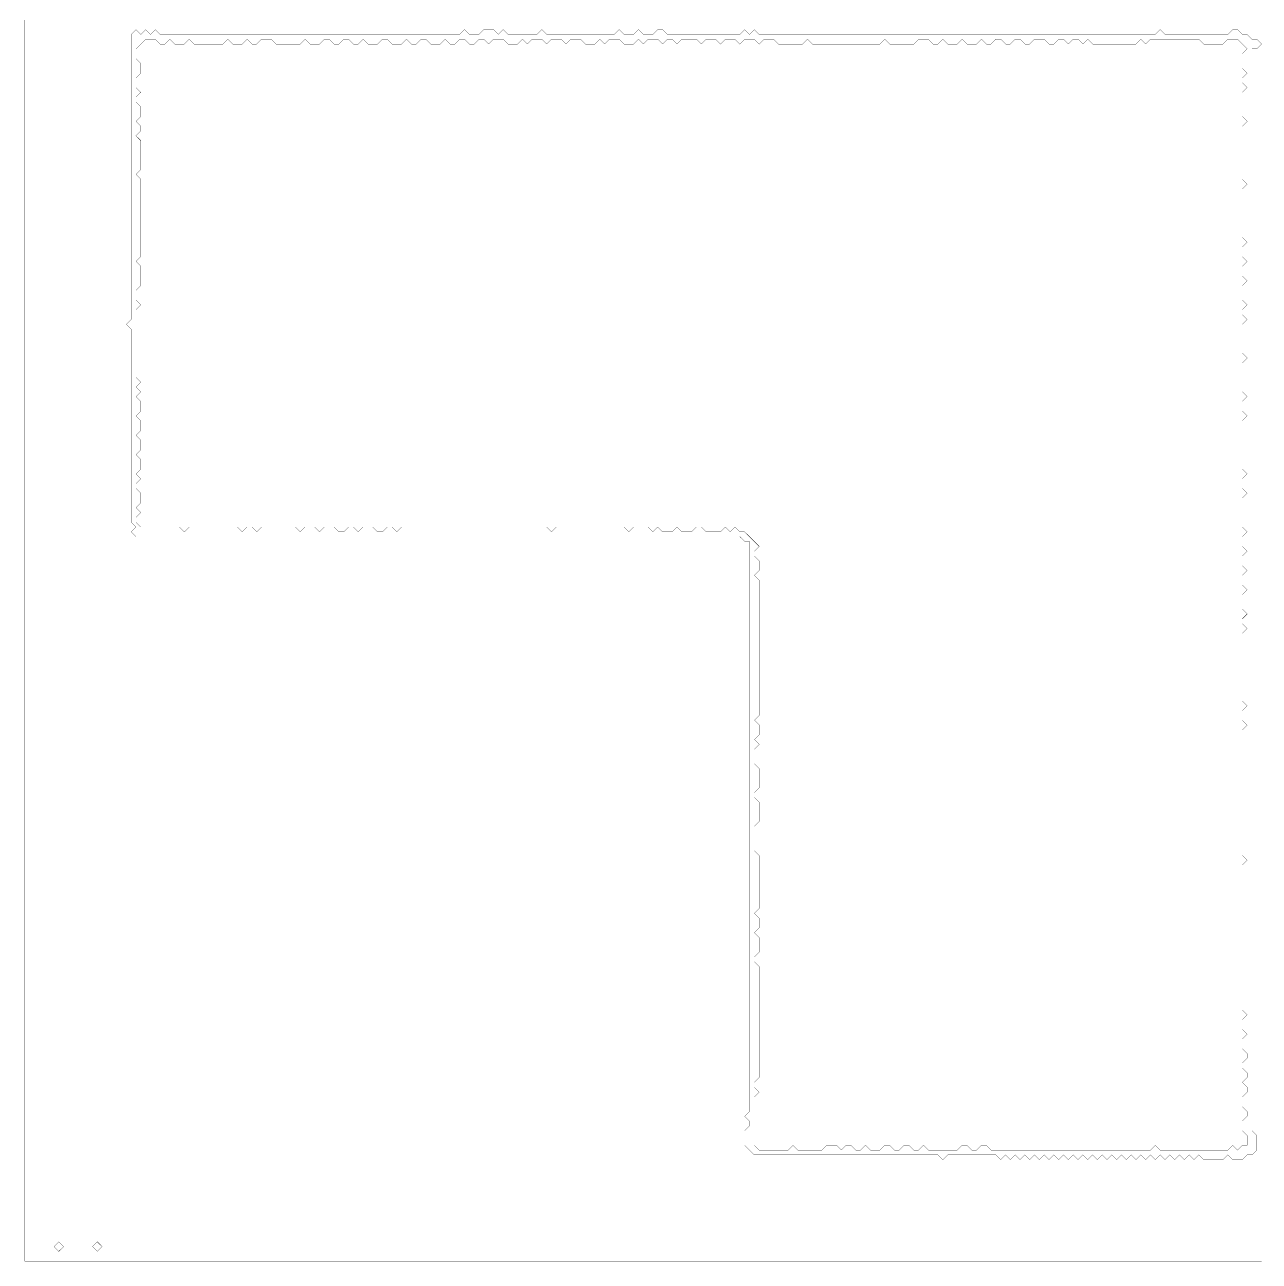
# Model space of a CAD drawing. Header units: metres. Extents: x 0 to 5161, y -5161 to 0.
# Drawn here: x 0 to 2580, y -5161 to -2575 of the extents above; entities that cross this region are included whole.
import ezdxf

# ---------------------------------------------------------------- set-up
doc = ezdxf.new("R2010")
doc.units = ezdxf.units.M
doc.layers.add('conductor', color=1, linetype='Continuous')
doc.layers.add('substrate', color=5, linetype='Continuous')

msp = doc.modelspace()

# ---------------------------------------------------------------- linework, layer by layer
at = {"layer": 'conductor', "const_width": 0.5}
msp.add_lwpolyline([(252.5, -2605.7), (242.4, -2615.8), (232.3, -2625.9), (232.3, -2636), (232.3, -2646.1), (242.4, -2656.2), (242.4, -2666.3), (242.4, -2676.4), (232.3, -2686.5), (232.3, -2696.6), (232.3, -2706.7), (242.4, -2716.8), (232.3, -2726.9), (232.3, -2737), (242.4, -2747.1), (242.4, -2757.2), (242.4, -2767.3), (232.3, -2777.4), (242.4, -2787.5), (242.4, -2797.6), (232.3, -2807.7), (242.4, -2817.8), (242.4, -2827.9), (242.4, -2838), (242.4, -2848.1), (242.4, -2858.2), (242.4, -2868.3), (242.4, -2878.4), (232.3, -2888.5), (242.4, -2898.6), (242.4, -2908.7), (242.4, -2918.8), (242.4, -2928.9), (242.4, -2939), (242.4, -2949.1), (242.4, -2959.2), (242.4, -2969.3), (242.4, -2979.4), (242.4, -2989.5), (242.4, -2999.6), (242.4, -3009.7), (242.4, -3019.8), (242.4, -3029.9), (242.4, -3040), (242.4, -3050.1), (242.4, -3060.2), (232.3, -3070.3), (242.4, -3080.4), (242.4, -3090.5), (242.4, -3100.6), (242.4, -3110.7), (242.4, -3120.8), (232.3, -3130.9), (232.3, -3141), (232.3, -3151.1), (242.4, -3161.2), (232.3, -3171.3), (232.3, -3181.4), (232.3, -3191.5), (232.3, -3201.6), (232.3, -3211.7), (232.3, -3221.8), (232.3, -3231.9), (232.3, -3242), (232.3, -3252.1), (232.3, -3262.2), (232.3, -3272.3), (232.3, -3282.4), (232.3, -3292.5), (232.3, -3302.6), (232.3, -3312.7), (242.4, -3322.8), (232.3, -3332.9), (242.4, -3343), (232.3, -3353.1), (242.4, -3363.2), (242.4, -3373.3), (242.4, -3383.4), (232.3, -3393.5), (242.4, -3403.6), (242.4, -3413.7), (242.4, -3423.8), (232.3, -3433.9), (242.4, -3444), (242.4, -3454.1), (242.4, -3464.2), (232.3, -3474.3), (242.4, -3484.4), (242.4, -3494.5), (242.4, -3504.6), (232.3, -3514.7), (242.4, -3524.8), (232.3, -3534.9), (232.3, -3545), (242.4, -3555.1), (242.4, -3565.2), (242.4, -3575.3), (232.3, -3585.4), (242.4, -3595.5), (232.3, -3605.6), (232.3, -3615.7), (242.4, -3625.8), (252.5, -3625.8), (262.6, -3625.8), (272.7, -3625.8), (282.8, -3625.8), (292.9, -3625.8), (303, -3625.8), (313.1, -3625.8), (323.2, -3625.8), (333.3, -3635.9), (343.4, -3625.8), (353.5, -3625.8), (363.6, -3625.8), (373.7, -3625.8), (383.8, -3625.8), (393.9, -3625.8), (404, -3625.8), (414.1, -3625.8), (424.2, -3625.8), (434.3, -3625.8), (444.4, -3625.8), (454.5, -3635.9), (464.6, -3625.8), (474.7, -3625.8), (484.8, -3635.9), (494.9, -3625.8), (505, -3625.8), (515.1, -3625.8), (525.2, -3625.8), (535.3, -3625.8), (545.4, -3625.8), (555.5, -3625.8), (565.6, -3625.8), (575.7, -3635.9), (585.8, -3625.8), (595.9, -3625.8), (606, -3625.8), (616.1, -3635.9), (626.2, -3625.8), (636.3, -3625.8), (646.4, -3625.8), (656.5, -3635.9), (666.6, -3635.9), (676.7, -3625.8), (686.8, -3625.8), (696.9, -3635.9), (707, -3625.8), (717.1, -3625.8), (727.2, -3625.8), (737.3, -3635.9), (747.4, -3635.9), (757.5, -3625.8), (767.6, -3625.8), (777.7, -3635.9), (787.8, -3625.8), (797.9, -3625.8), (808, -3625.8), (818.1, -3625.8), (828.2, -3625.8), (838.3, -3625.8), (848.4, -3625.8), (858.5, -3625.8), (868.6, -3625.8), (878.7, -3625.8), (888.8, -3625.8), (898.9, -3625.8), (909, -3625.8), (919.1, -3625.8), (929.2, -3625.8), (939.3, -3625.8), (949.4, -3625.8), (959.5, -3625.8), (969.6, -3625.8), (979.7, -3625.8), (989.8, -3625.8), (999.9, -3625.8), (1010, -3625.8), (1020.1, -3625.8), (1030.2, -3625.8), (1040.3, -3625.8), (1050.4, -3625.8), (1060.5, -3625.8), (1070.6, -3625.8), (1080.7, -3625.8), (1090.8, -3625.8), (1100.9, -3635.9), (1111, -3625.8), (1121.1, -3625.8), (1131.2, -3625.8), (1141.3, -3625.8), (1151.4, -3625.8), (1161.5, -3625.8), (1171.6, -3625.8), (1181.7, -3625.8), (1191.8, -3625.8), (1201.9, -3625.8), (1212, -3625.8), (1222.1, -3625.8), (1232.2, -3625.8), (1242.3, -3625.8), (1252.4, -3625.8), (1262.5, -3635.9), (1272.6, -3625.8), (1282.7, -3625.8), (1292.8, -3625.8), (1302.8, -3625.8), (1312.9, -3635.9), (1323, -3625.8), (1333.1, -3635.9), (1343.2, -3635.9), (1353.3, -3635.9), (1363.4, -3625.8), (1373.5, -3635.9), (1383.6, -3635.9), (1393.7, -3635.9), (1403.8, -3625.8), (1413.9, -3625.8), (1424, -3635.9), (1434.1, -3635.9), (1444.2, -3635.9), (1454.3, -3635.9), (1464.4, -3625.8), (1474.5, -3635.9), (1484.6, -3625.8), (1494.7, -3635.9), (1504.8, -3635.9), (1514.9, -3646), (1525, -3656.1), (1535.1, -3666.2), (1525, -3676.3), (1525, -3686.4), (1535.1, -3696.5), (1535.1, -3706.6), (1535.1, -3716.7), (1525, -3726.8), (1535.1, -3736.9), (1535.1, -3747), (1535.1, -3757.1), (1535.1, -3767.2), (1535.1, -3777.3), (1535.1, -3787.4), (1535.1, -3797.5), (1535.1, -3807.6), (1535.1, -3817.7), (1535.1, -3827.8), (1535.1, -3837.9), (1535.1, -3848), (1535.1, -3858.1), (1535.1, -3868.2), (1535.1, -3878.2), (1535.1, -3888.3), (1535.1, -3898.4), (1535.1, -3908.5), (1535.1, -3918.6), (1535.1, -3928.7), (1535.1, -3938.8), (1535.1, -3948.9), (1535.1, -3959), (1535.1, -3969.1), (1535.1, -3979.2), (1535.1, -3989.3), (1535.1, -3999.4), (1535.1, -4009.5), (1535.1, -4019.6), (1525, -4029.7), (1535.1, -4039.8), (1535.1, -4049.9), (1535.1, -4060), (1525, -4070.1), (1535.1, -4080.2), (1525, -4090.3), (1525, -4100.4), (1525, -4110.5), (1525, -4120.6), (1535.1, -4130.7), (1535.1, -4140.8), (1535.1, -4150.9), (1535.1, -4161), (1535.1, -4171.1), (1525, -4181.2), (1525, -4191.3), (1535.1, -4201.4), (1535.1, -4211.5), (1535.1, -4221.6), (1535.1, -4231.7), (1535.1, -4241.8), (1525, -4251.9), (1525, -4262), (1525, -4272.1), (1525, -4282.2), (1525, -4292.3), (1525, -4302.4), (1535.1, -4312.5), (1535.1, -4322.6), (1535.1, -4332.7), (1535.1, -4342.8), (1535.1, -4352.9), (1535.1, -4363), (1535.1, -4373.1), (1535.1, -4383.2), (1535.1, -4393.3), (1535.1, -4403.4), (1535.1, -4413.5), (1535.1, -4423.6), (1525, -4433.7), (1535.1, -4443.8), (1535.1, -4453.9), (1535.1, -4464), (1525, -4474.1), (1535.1, -4484.2), (1535.1, -4494.3), (1535.1, -4504.4), (1535.1, -4514.5), (1525, -4524.6), (1525, -4534.7), (1535.1, -4544.8), (1535.1, -4554.9), (1535.1, -4565), (1535.1, -4575.1), (1535.1, -4585.2), (1535.1, -4595.3), (1535.1, -4605.4), (1535.1, -4615.5), (1535.1, -4625.6), (1535.1, -4635.7), (1535.1, -4645.8), (1535.1, -4655.9), (1535.1, -4666), (1535.1, -4676.1), (1535.1, -4686.2), (1535.1, -4696.3), (1535.1, -4706.4), (1535.1, -4716.5), (1535.1, -4726.6), (1535.1, -4736.7), (1535.1, -4746.8), (1535.1, -4756.9), (1535.1, -4767), (1535.1, -4777.1), (1525, -4787.2), (1525, -4797.3), (1535.1, -4807.4), (1525, -4817.5), (1525, -4827.6), (1525, -4837.7), (1525, -4847.8), (1525, -4857.9), (1525, -4868), (1525, -4878.1), (1525, -4888.2), (1525, -4898.3), (1525, -4908.4), (1525, -4918.5), (1535.1, -4928.6), (1545.2, -4928.6), (1555.3, -4928.6), (1565.4, -4928.6), (1575.5, -4928.6), (1585.6, -4928.6), (1595.7, -4928.6), (1605.8, -4918.5), (1615.9, -4928.6), (1626, -4928.6), (1636.1, -4928.6), (1646.2, -4928.6), (1656.3, -4928.6), (1666.4, -4928.6), (1676.5, -4918.5), (1686.6, -4918.5), (1696.7, -4918.5), (1706.8, -4928.6), (1716.9, -4918.5), (1727, -4918.5), (1737.1, -4928.6), (1747.2, -4928.6), (1757.3, -4918.5), (1767.4, -4928.6), (1777.5, -4928.6), (1787.6, -4928.6), (1797.7, -4918.5), (1807.8, -4918.5), (1817.9, -4928.6), (1828, -4928.6), (1838.1, -4918.5), (1848.2, -4918.5), (1858.3, -4928.6), (1868.4, -4928.6), (1878.5, -4918.5), (1888.6, -4928.6), (1898.7, -4928.6), (1908.8, -4928.6), (1918.9, -4928.6), (1929, -4928.6), (1939.1, -4928.6), (1949.2, -4928.6), (1959.3, -4918.5), (1969.4, -4918.5), (1979.5, -4928.6), (1989.6, -4928.6), (1999.7, -4918.5), (2009.8, -4918.5), (2019.9, -4928.6), (2030, -4928.6), (2040.1, -4928.6), (2050.2, -4928.6), (2060.3, -4928.6), (2070.4, -4928.6), (2080.5, -4928.6), (2090.6, -4928.6), (2100.7, -4928.6), (2110.8, -4928.6), (2120.9, -4928.6), (2131, -4928.6), (2141.1, -4928.6), (2151.2, -4928.6), (2161.3, -4928.6), (2171.4, -4928.6), (2181.5, -4928.6), (2191.6, -4928.6), (2201.7, -4928.6), (2211.8, -4928.6), (2221.9, -4928.6), (2232, -4928.6), (2242.1, -4928.6), (2252.2, -4928.6), (2262.3, -4928.6), (2272.4, -4928.6), (2282.5, -4928.6), (2292.6, -4928.6), (2302.7, -4928.6), (2312.8, -4928.6), (2322.9, -4928.6), (2333, -4928.6), (2343.1, -4928.6), (2353.2, -4928.6), (2363.3, -4918.5), (2373.4, -4928.6), (2383.5, -4928.6), (2393.6, -4928.6), (2403.7, -4928.6), (2413.8, -4928.6), (2423.9, -4928.6), (2434, -4928.6), (2444.1, -4928.6), (2454.2, -4928.6), (2464.3, -4928.6), (2474.4, -4928.6), (2484.5, -4928.6), (2494.6, -4928.6), (2504.7, -4928.6), (2514.8, -4928.6), (2524.9, -4918.5), (2535, -4928.6), (2545.1, -4918.5), (2555.2, -4918.5), (2555.2, -4908.4), (2555.2, -4898.3), (2545.1, -4888.2), (2545.1, -4878.1), (2545.1, -4868), (2555.2, -4857.9), (2555.2, -4847.8), (2545.1, -4837.7), (2545.1, -4827.6), (2545.1, -4817.5), (2555.2, -4807.4), (2555.2, -4797.3), (2545.1, -4787.2), (2555.2, -4777.1), (2555.2, -4767), (2545.1, -4756.9), (2545.1, -4746.8), (2555.2, -4736.7), (2555.2, -4726.6), (2545.1, -4716.5), (2545.1, -4706.4), (2545.1, -4696.3), (2555.2, -4686.2), (2545.1, -4676.1), (2545.1, -4666), (2545.1, -4655.9), (2555.2, -4645.8), (2545.1, -4635.7), (2545.1, -4625.6), (2545.1, -4615.5), (2545.1, -4605.4), (2545.1, -4595.3), (2545.1, -4585.2), (2545.1, -4575.1), (2545.1, -4565), (2545.1, -4554.9), (2545.1, -4544.8), (2545.1, -4534.7), (2545.1, -4524.6), (2545.1, -4514.5), (2545.1, -4504.4), (2545.1, -4494.3), (2545.1, -4484.2), (2545.1, -4474.1), (2545.1, -4464), (2545.1, -4453.9), (2545.1, -4443.8), (2545.1, -4433.7), (2545.1, -4423.6), (2545.1, -4413.5), (2545.1, -4403.4), (2545.1, -4393.3), (2545.1, -4383.2), (2545.1, -4373.1), (2545.1, -4363), (2545.1, -4352.9), (2545.1, -4342.8), (2545.1, -4332.7), (2555.2, -4322.6), (2545.1, -4312.5), (2545.1, -4302.4), (2545.1, -4292.3), (2545.1, -4282.2), (2545.1, -4272.1), (2545.1, -4262), (2545.1, -4251.9), (2545.1, -4241.8), (2545.1, -4231.7), (2545.1, -4221.6), (2545.1, -4211.5), (2545.1, -4201.4), (2545.1, -4191.3), (2545.1, -4181.2), (2545.1, -4171.1), (2545.1, -4161), (2545.1, -4150.9), (2545.1, -4140.8), (2545.1, -4130.7), (2545.1, -4120.6), (2545.1, -4110.5), (2545.1, -4100.4), (2545.1, -4090.3), (2545.1, -4080.2), (2545.1, -4070.1), (2545.1, -4060), (2545.1, -4049.9), (2555.2, -4039.8), (2545.1, -4029.7), (2545.1, -4019.6), (2545.1, -4009.5), (2555.2, -3999.4), (2545.1, -3989.3), (2545.1, -3979.2), (2545.1, -3969.1), (2545.1, -3959), (2545.1, -3948.9), (2545.1, -3938.8), (2545.1, -3928.7), (2545.1, -3918.6), (2545.1, -3908.5), (2545.1, -3898.4), (2545.1, -3888.3), (2545.1, -3878.2), (2545.1, -3868.2), (2545.1, -3858.1), (2545.1, -3848), (2555.2, -3837.9), (2545.1, -3827.8), (2545.1, -3817.7), (2555.2, -3807.6), (2545.1, -3797.5), (2545.1, -3787.4), (2545.1, -3777.3), (2545.1, -3767.2), (2555.2, -3757.1), (2545.1, -3747), (2545.1, -3736.9), (2545.1, -3726.8), (2555.2, -3716.7), (2545.1, -3706.6), (2545.1, -3696.5), (2545.1, -3686.4), (2555.2, -3676.3), (2545.1, -3666.2), (2545.1, -3656.1), (2545.1, -3646), (2555.2, -3635.9), (2545.1, -3625.8), (2545.1, -3615.7), (2545.1, -3605.6), (2545.1, -3595.5), (2545.1, -3585.4), (2545.1, -3575.3), (2545.1, -3565.2), (2555.2, -3555.1), (2545.1, -3545), (2545.1, -3534.9), (2545.1, -3524.8), (2555.2, -3514.7), (2545.1, -3504.6), (2545.1, -3494.5), (2545.1, -3484.4), (2545.1, -3474.3), (2545.1, -3464.2), (2545.1, -3454.1), (2545.1, -3444), (2545.1, -3433.9), (2545.1, -3423.8), (2545.1, -3413.7), (2545.1, -3403.6), (2555.2, -3393.5), (2545.1, -3383.4), (2545.1, -3373.3), (2545.1, -3363.2), (2555.2, -3353.1), (2545.1, -3343), (2545.1, -3332.9), (2545.1, -3322.8), (2545.1, -3312.7), (2545.1, -3302.6), (2545.1, -3292.5), (2545.1, -3282.4), (2555.2, -3272.3), (2545.1, -3262.2), (2545.1, -3252.1), (2545.1, -3242), (2545.1, -3231.9), (2545.1, -3221.8), (2545.1, -3211.7), (2545.1, -3201.6), (2555.2, -3191.5), (2545.1, -3181.4), (2545.1, -3171.3), (2555.2, -3161.2), (2545.1, -3151.1), (2545.1, -3141), (2545.1, -3130.9), (2545.1, -3120.8), (2555.2, -3110.7), (2545.1, -3100.6), (2545.1, -3090.5), (2545.1, -3080.4), (2555.2, -3070.3), (2545.1, -3060.2), (2545.1, -3050.1), (2545.1, -3040), (2555.2, -3029.9), (2545.1, -3019.8), (2545.1, -3009.7), (2545.1, -2999.6), (2545.1, -2989.5), (2545.1, -2979.4), (2545.1, -2969.3), (2545.1, -2959.2), (2545.1, -2949.1), (2545.1, -2939), (2545.1, -2928.9), (2545.1, -2918.8), (2555.2, -2908.7), (2545.1, -2898.6), (2545.1, -2888.5), (2545.1, -2878.4), (2545.1, -2868.3), (2545.1, -2858.2), (2545.1, -2848.1), (2545.1, -2838), (2545.1, -2827.9), (2545.1, -2817.8), (2545.1, -2807.7), (2545.1, -2797.6), (2545.1, -2787.5), (2555.2, -2777.4), (2545.1, -2767.3), (2545.1, -2757.2), (2545.1, -2747.1), (2545.1, -2737), (2545.1, -2726.9), (2545.1, -2716.8), (2555.2, -2706.7), (2545.1, -2696.6), (2545.1, -2686.5), (2555.2, -2676.4), (2545.1, -2666.3), (2545.1, -2656.2), (2545.1, -2646.1), (2545.1, -2636), (2555.2, -2625.9), (2545.1, -2615.8), (2535, -2605.7), (2524.9, -2605.7), (2514.8, -2605.7), (2504.7, -2615.8), (2494.6, -2615.8), (2484.5, -2615.8), (2474.4, -2615.8), (2464.3, -2615.8), (2454.2, -2605.7), (2444.1, -2605.7), (2434, -2605.7), (2423.9, -2605.7), (2413.8, -2605.7), (2403.7, -2605.7), (2393.6, -2605.7), (2383.5, -2605.7), (2373.4, -2605.7), (2363.3, -2605.7), (2353.2, -2605.7), (2343.1, -2615.8), (2333, -2605.7), (2322.9, -2615.8), (2312.8, -2615.8), (2302.7, -2615.8), (2292.6, -2615.8), (2282.5, -2615.8), (2272.4, -2615.8), (2262.3, -2615.8), (2252.2, -2615.8), (2242.1, -2615.8), (2232, -2615.8), (2221.9, -2605.7), (2211.8, -2615.8), (2201.7, -2605.7), (2191.6, -2605.7), (2181.5, -2615.8), (2171.4, -2605.7), (2161.3, -2605.7), (2151.2, -2615.8), (2141.1, -2615.8), (2131, -2605.7), (2120.9, -2605.7), (2110.8, -2605.7), (2100.7, -2615.8), (2090.6, -2615.8), (2080.5, -2605.7), (2070.4, -2605.7), (2060.3, -2615.8), (2050.2, -2615.8), (2040.1, -2605.7), (2030, -2605.7), (2019.9, -2615.8), (2009.8, -2615.8), (1999.7, -2605.7), (1989.6, -2615.8), (1979.5, -2615.8), (1969.4, -2615.8), (1959.3, -2605.7), (1949.2, -2615.8), (1939.1, -2615.8), (1929, -2615.8), (1918.9, -2605.7), (1908.8, -2615.8), (1898.7, -2615.8), (1888.6, -2605.7), (1878.5, -2605.7), (1868.4, -2605.7), (1858.3, -2615.8), (1848.2, -2615.8), (1838.1, -2615.8), (1828, -2615.8), (1817.9, -2615.8), (1807.8, -2615.8), (1797.7, -2605.7), (1787.6, -2615.8), (1777.5, -2615.8), (1767.4, -2615.8), (1757.3, -2615.8), (1747.2, -2615.8), (1737.1, -2615.8), (1727, -2615.8), (1716.9, -2615.8), (1706.8, -2615.8), (1696.7, -2615.8), (1686.6, -2615.8), (1676.5, -2615.8), (1666.4, -2615.8), (1656.3, -2615.8), (1646.2, -2615.8), (1636.1, -2605.7), (1626, -2615.8), (1615.9, -2615.8), (1605.8, -2615.8), (1595.7, -2615.8), (1585.6, -2615.8), (1575.5, -2615.8), (1565.4, -2605.7), (1555.3, -2605.7), (1545.2, -2605.7), (1535.1, -2615.8), (1525, -2605.7), (1514.9, -2605.7), (1504.8, -2605.7), (1494.7, -2615.8), (1484.6, -2605.7), (1474.5, -2605.7), (1464.4, -2605.7), (1454.3, -2615.8), (1444.2, -2605.7), (1434.1, -2605.7), (1424, -2605.7), (1413.9, -2615.8), (1403.8, -2605.7), (1393.7, -2605.7), (1383.6, -2605.7), (1373.5, -2605.7), (1363.4, -2615.8), (1353.3, -2605.7), (1343.2, -2605.7), (1333.1, -2615.8), (1323, -2605.7), (1312.9, -2605.7), (1302.8, -2605.7), (1292.8, -2615.8), (1282.7, -2605.7), (1272.6, -2615.8), (1262.5, -2615.8), (1252.4, -2615.8), (1242.3, -2605.7), (1232.2, -2605.7), (1222.1, -2605.7), (1212, -2615.8), (1201.9, -2605.7), (1191.8, -2615.8), (1181.7, -2615.8), (1171.6, -2615.8), (1161.5, -2605.7), (1151.4, -2605.7), (1141.3, -2605.7), (1131.2, -2615.8), (1121.1, -2605.7), (1111, -2605.7), (1100.9, -2605.7), (1090.8, -2615.8), (1080.7, -2605.7), (1070.6, -2605.7), (1060.5, -2605.7), (1050.4, -2615.8), (1040.3, -2605.7), (1030.2, -2615.8), (1020.1, -2615.8), (1010, -2615.8), (999.9, -2605.7), (989.8, -2605.7), (979.7, -2605.7), (969.6, -2615.8), (959.5, -2605.7), (949.4, -2605.7), (939.3, -2615.8), (929.2, -2615.8), (919.1, -2605.7), (909, -2605.7), (898.9, -2615.8), (888.8, -2615.8), (878.7, -2605.7), (868.6, -2615.8), (858.5, -2615.8), (848.4, -2615.8), (838.3, -2605.7), (828.2, -2605.7), (818.1, -2615.8), (808, -2615.8), (797.9, -2605.7), (787.8, -2615.8), (777.7, -2615.8), (767.6, -2615.8), (757.5, -2605.7), (747.4, -2605.7), (737.3, -2615.8), (727.2, -2615.8), (717.1, -2615.8), (707, -2605.7), (696.9, -2615.8), (686.8, -2615.8), (676.7, -2605.7), (666.6, -2605.7), (656.5, -2615.8), (646.4, -2615.8), (636.3, -2605.7), (626.2, -2605.7), (616.1, -2615.8), (606, -2615.8), (595.9, -2615.8), (585.8, -2605.7), (575.7, -2615.8), (565.6, -2615.8), (555.5, -2615.8), (545.4, -2615.8), (535.3, -2615.8), (525.2, -2615.8), (515.1, -2605.7), (505, -2605.7), (494.9, -2605.7), (484.8, -2615.8), (474.7, -2615.8), (464.6, -2605.7), (454.5, -2615.8), (444.4, -2615.8), (434.3, -2615.8), (424.2, -2605.7), (414.1, -2615.8), (404, -2615.8), (393.9, -2615.8), (383.8, -2615.8), (373.7, -2615.8), (363.6, -2615.8), (353.5, -2615.8), (343.4, -2605.7), (333.3, -2615.8), (323.2, -2615.8), (313.1, -2615.8), (303, -2605.7), (292.9, -2615.8), (282.8, -2615.8), (272.7, -2605.7), (262.6, -2605.7)], close=True, dxfattribs=at)
at = {"layer": 'substrate', "const_width": 0.5}
msp.add_lwpolyline([(0, -2565.3), (0, -2575.4), (0, -2585.5), (0, -2595.6), (0, -2605.7), (0, -2615.8), (0, -2625.9), (0, -2636), (0, -2646.1), (0, -2656.2), (0, -2666.3), (0, -2676.4), (0, -2686.5), (0, -2696.6), (0, -2706.7), (0, -2716.8), (0, -2726.9), (0, -2737), (0, -2747.1), (0, -2757.2), (0, -2767.3), (0, -2777.4), (0, -2787.5), (0, -2797.6), (0, -2807.7), (0, -2817.8), (0, -2827.9), (0, -2838), (0, -2848.1), (0, -2858.2), (0, -2868.3), (0, -2878.4), (0, -2888.5), (0, -2898.6), (0, -2908.7), (0, -2918.8), (0, -2928.9), (0, -2939), (0, -2949.1), (0, -2959.2), (0, -2969.3), (0, -2979.4), (0, -2989.5), (0, -2999.6), (0, -3009.7), (0, -3019.8), (0, -3029.9), (0, -3040), (0, -3050.1), (0, -3060.2), (0, -3070.3), (0, -3080.4), (0, -3090.5), (0, -3100.6), (0, -3110.7), (0, -3120.8), (0, -3130.9), (0, -3141), (0, -3151.1), (0, -3161.2), (0, -3171.3), (0, -3181.4), (0, -3191.5), (0, -3201.6), (0, -3211.7), (0, -3221.8), (0, -3231.9), (0, -3242), (0, -3252.1), (0, -3262.2), (0, -3272.3), (0, -3282.4), (0, -3292.5), (0, -3302.6), (0, -3312.7), (0, -3322.8), (0, -3332.9), (0, -3343), (0, -3353.1), (0, -3363.2), (0, -3373.3), (0, -3383.4), (0, -3393.5), (0, -3403.6), (0, -3413.7), (0, -3423.8), (0, -3433.9), (0, -3444), (0, -3454.1), (0, -3464.2), (0, -3474.3), (0, -3484.4), (0, -3494.5), (0, -3504.6), (0, -3514.7), (0, -3524.8), (0, -3534.9), (0, -3545), (0, -3555.1), (0, -3565.2), (0, -3575.3), (0, -3585.4), (0, -3595.5), (0, -3605.6), (0, -3615.7), (0, -3625.8), (0, -3635.9), (0, -3646), (0, -3656.1), (0, -3666.2), (0, -3676.3), (0, -3686.4), (0, -3696.5), (0, -3706.6), (0, -3716.7), (0, -3726.8), (0, -3736.9), (0, -3747), (0, -3757.1), (0, -3767.2), (0, -3777.3), (0, -3787.4), (0, -3797.5), (0, -3807.6), (0, -3817.7), (0, -3827.8), (0, -3837.9), (0, -3848), (0, -3858.1), (0, -3868.2), (0, -3878.2), (0, -3888.3), (0, -3898.4), (0, -3908.5), (0, -3918.6), (0, -3928.7), (0, -3938.8), (0, -3948.9), (0, -3959), (0, -3969.1), (0, -3979.2), (0, -3989.3), (0, -3999.4), (0, -4009.5), (0, -4019.6), (0, -4029.7), (0, -4039.8), (0, -4049.9), (0, -4060), (0, -4070.1), (0, -4080.2), (0, -4090.3), (0, -4100.4), (0, -4110.5), (0, -4120.6), (0, -4130.7), (0, -4140.8), (0, -4150.9), (0, -4161), (0, -4171.1), (0, -4181.2), (0, -4191.3), (0, -4201.4), (0, -4211.5), (0, -4221.6), (0, -4231.7), (0, -4241.8), (0, -4251.9), (0, -4262), (0, -4272.1), (0, -4282.2), (0, -4292.3), (0, -4302.4), (0, -4312.5), (0, -4322.6), (0, -4332.7), (0, -4342.8), (0, -4352.9), (0, -4363), (0, -4373.1), (0, -4383.2), (0, -4393.3), (0, -4403.4), (0, -4413.5), (0, -4423.6), (0, -4433.7), (0, -4443.8), (0, -4453.9), (0, -4464), (0, -4474.1), (0, -4484.2), (0, -4494.3), (0, -4504.4), (0, -4514.5), (0, -4524.6), (0, -4534.7), (0, -4544.8), (0, -4554.9), (0, -4565), (0, -4575.1), (0, -4585.2), (0, -4595.3), (0, -4605.4), (0, -4615.5), (0, -4625.6), (0, -4635.7), (0, -4645.8), (0, -4655.9), (0, -4666), (0, -4676.1), (0, -4686.2), (0, -4696.3), (0, -4706.4), (0, -4716.5), (0, -4726.6), (0, -4736.7), (0, -4746.8), (0, -4756.9), (0, -4767), (0, -4777.1), (0, -4787.2), (0, -4797.3), (0, -4807.4), (0, -4817.5), (0, -4827.6), (0, -4837.7), (0, -4847.8), (0, -4857.9), (0, -4868), (0, -4878.1), (0, -4888.2), (0, -4898.3), (0, -4908.4), (0, -4918.5), (0, -4928.6), (0, -4938.7), (0, -4948.8), (0, -4958.9), (0, -4969), (0, -4979.1), (0, -4989.2), (0, -4999.3), (0, -5009.4), (0, -5019.5), (0, -5029.6), (0, -5039.7), (0, -5049.8), (0, -5059.9), (0, -5070), (0, -5080.1), (0, -5090.2), (0, -5100.3), (0, -5110.4), (0, -5120.5), (0, -5130.6), (0, -5140.7), (0, -5150.8), (0, -5160.9), (10.1, -5160.9), (20.2, -5160.9), (30.3, -5160.9), (40.4, -5160.9), (50.5, -5160.9), (60.6, -5160.9), (70.7, -5160.9), (80.8, -5160.9), (90.9, -5160.9), (101, -5160.9), (111.1, -5160.9), (121.2, -5160.9), (131.3, -5160.9), (141.4, -5160.9), (151.5, -5160.9), (161.6, -5160.9), (171.7, -5160.9), (181.8, -5160.9), (191.9, -5160.9), (202, -5160.9), (212.1, -5160.9), (222.2, -5160.9), (232.3, -5160.9), (242.4, -5160.9), (252.5, -5160.9), (262.6, -5160.9), (272.7, -5160.9), (282.8, -5160.9), (292.9, -5160.9), (303, -5160.9), (313.1, -5160.9), (323.2, -5160.9), (333.3, -5160.9), (343.4, -5160.9), (353.5, -5160.9), (363.6, -5160.9), (373.7, -5160.9), (383.8, -5160.9), (393.9, -5160.9), (404, -5160.9), (414.1, -5160.9), (424.2, -5160.9), (434.3, -5160.9), (444.4, -5160.9), (454.5, -5160.9), (464.6, -5160.9), (474.7, -5160.9), (484.8, -5160.9), (494.9, -5160.9), (505, -5160.9), (515.1, -5160.9), (525.2, -5160.9), (535.3, -5160.9), (545.4, -5160.9), (555.5, -5160.9), (565.6, -5160.9), (575.7, -5160.9), (585.8, -5160.9), (595.9, -5160.9), (606, -5160.9), (616.1, -5160.9), (626.2, -5160.9), (636.3, -5160.9), (646.4, -5160.9), (656.5, -5160.9), (666.6, -5160.9), (676.7, -5160.9), (686.8, -5160.9), (696.9, -5160.9), (707, -5160.9), (717.1, -5160.9), (727.2, -5160.9), (737.3, -5160.9), (747.4, -5160.9), (757.5, -5160.9), (767.6, -5160.9), (777.7, -5160.9), (787.8, -5160.9), (797.9, -5160.9), (808, -5160.9), (818.1, -5160.9), (828.2, -5160.9), (838.3, -5160.9), (848.4, -5160.9), (858.5, -5160.9), (868.6, -5160.9), (878.7, -5160.9), (888.8, -5160.9), (898.9, -5160.9), (909, -5160.9), (919.1, -5160.9), (929.2, -5160.9), (939.3, -5160.9), (949.4, -5160.9), (959.5, -5160.9), (969.6, -5160.9), (979.7, -5160.9), (989.8, -5160.9), (999.9, -5160.9), (1010, -5160.9), (1020.1, -5160.9), (1030.2, -5160.9), (1040.3, -5160.9), (1050.4, -5160.9), (1060.5, -5160.9), (1070.6, -5160.9), (1080.7, -5160.9), (1090.8, -5160.9), (1100.9, -5160.9), (1111, -5160.9), (1121.1, -5160.9), (1131.2, -5160.9), (1141.3, -5160.9), (1151.4, -5160.9), (1161.5, -5160.9), (1171.6, -5160.9), (1181.7, -5160.9), (1191.8, -5160.9), (1201.9, -5160.9), (1212, -5160.9), (1222.1, -5160.9), (1232.2, -5160.9), (1242.3, -5160.9), (1252.4, -5160.9), (1262.5, -5160.9), (1272.6, -5160.9), (1282.7, -5160.9), (1292.8, -5160.9), (1302.8, -5160.9), (1312.9, -5160.9), (1323, -5160.9), (1333.1, -5160.9), (1343.2, -5160.9), (1353.3, -5160.9), (1363.4, -5160.9), (1373.5, -5160.9), (1383.6, -5160.9), (1393.7, -5160.9), (1403.8, -5160.9), (1413.9, -5160.9), (1424, -5160.9), (1434.1, -5160.9), (1444.2, -5160.9), (1454.3, -5160.9), (1464.4, -5160.9), (1474.5, -5160.9), (1484.6, -5160.9), (1494.7, -5160.9), (1504.8, -5160.9), (1514.9, -5160.9), (1525, -5160.9), (1535.1, -5160.9), (1545.2, -5160.9), (1555.3, -5160.9), (1565.4, -5160.9), (1575.5, -5160.9), (1585.6, -5160.9), (1595.7, -5160.9), (1605.8, -5160.9), (1615.9, -5160.9), (1626, -5160.9), (1636.1, -5160.9), (1646.2, -5160.9), (1656.3, -5160.9), (1666.4, -5160.9), (1676.5, -5160.9), (1686.6, -5160.9), (1696.7, -5160.9), (1706.8, -5160.9), (1716.9, -5160.9), (1727, -5160.9), (1737.1, -5160.9), (1747.2, -5160.9), (1757.3, -5160.9), (1767.4, -5160.9), (1777.5, -5160.9), (1787.6, -5160.9), (1797.7, -5160.9), (1807.8, -5160.9), (1817.9, -5160.9), (1828, -5160.9), (1838.1, -5160.9), (1848.2, -5160.9), (1858.3, -5160.9), (1868.4, -5160.9), (1878.5, -5160.9), (1888.6, -5160.9), (1898.7, -5160.9), (1908.8, -5160.9), (1918.9, -5160.9), (1929, -5160.9), (1939.1, -5160.9), (1949.2, -5160.9), (1959.3, -5160.9), (1969.4, -5160.9), (1979.5, -5160.9), (1989.6, -5160.9), (1999.7, -5160.9), (2009.8, -5160.9), (2019.9, -5160.9), (2030, -5160.9), (2040.1, -5160.9), (2050.2, -5160.9), (2060.3, -5160.9), (2070.4, -5160.9), (2080.5, -5160.9), (2090.6, -5160.9), (2100.7, -5160.9), (2110.8, -5160.9), (2120.9, -5160.9), (2131, -5160.9), (2141.1, -5160.9), (2151.2, -5160.9), (2161.3, -5160.9), (2171.4, -5160.9), (2181.5, -5160.9), (2191.6, -5160.9), (2201.7, -5160.9), (2211.8, -5160.9), (2221.9, -5160.9), (2232, -5160.9), (2242.1, -5160.9), (2252.2, -5160.9), (2262.3, -5160.9), (2272.4, -5160.9), (2282.5, -5160.9), (2292.6, -5160.9), (2302.7, -5160.9), (2312.8, -5160.9), (2322.9, -5160.9), (2333, -5160.9), (2343.1, -5160.9), (2353.2, -5160.9), (2363.3, -5160.9), (2373.4, -5160.9), (2383.5, -5160.9), (2393.6, -5160.9), (2403.7, -5160.9), (2413.8, -5160.9), (2423.9, -5160.9), (2434, -5160.9), (2444.1, -5160.9), (2454.2, -5160.9), (2464.3, -5160.9), (2474.4, -5160.9), (2484.5, -5160.9), (2494.6, -5160.9), (2504.7, -5160.9), (2514.8, -5160.9), (2524.9, -5160.9), (2535, -5160.9), (2545.1, -5160.9), (2555.2, -5160.9), (2565.3, -5160.9), (2575.4, -5160.9), (2585.5, -5160.9)], dxfattribs=at)
for points in [[(222.2, -2595.6), (232.3, -2585.5), (242.4, -2595.6), (252.5, -2585.5), (262.6, -2595.6), (272.7, -2585.5), (282.8, -2595.6), (292.9, -2595.6), (303, -2595.6), (313.1, -2595.6), (323.2, -2595.6), (333.3, -2595.6), (343.4, -2595.6), (353.5, -2595.6), (363.6, -2595.6), (373.7, -2595.6), (383.8, -2595.6), (393.9, -2595.6), (404, -2595.6), (414.1, -2595.6), (424.2, -2595.6), (434.3, -2595.6), (444.4, -2595.6), (454.5, -2595.6), (464.6, -2595.6), (474.7, -2595.6), (484.8, -2595.6), (494.9, -2595.6), (505, -2595.6), (515.1, -2595.6), (525.2, -2595.6), (535.3, -2595.6), (545.4, -2595.6), (555.5, -2595.6), (565.6, -2595.6), (575.7, -2595.6), (585.8, -2595.6), (595.9, -2595.6), (606, -2595.6), (616.1, -2595.6), (626.2, -2595.6), (636.3, -2595.6), (646.4, -2595.6), (656.5, -2595.6), (666.6, -2595.6), (676.7, -2595.6), (686.8, -2595.6), (696.9, -2595.6), (707, -2595.6), (717.1, -2595.6), (727.2, -2595.6), (737.3, -2595.6), (747.4, -2595.6), (757.5, -2595.6), (767.6, -2595.6), (777.7, -2595.6), (787.8, -2595.6), (797.9, -2595.6), (808, -2595.6), (818.1, -2595.6), (828.2, -2595.6), (838.3, -2595.6), (848.4, -2595.6), (858.5, -2595.6), (868.6, -2595.6), (878.7, -2595.6), (888.8, -2595.6), (898.9, -2595.6), (909, -2595.6), (919.1, -2585.5), (929.2, -2595.6), (939.3, -2595.6), (949.4, -2595.6), (959.5, -2585.5), (969.6, -2585.5), (979.7, -2585.5), (989.8, -2595.6), (999.9, -2585.5), (1010, -2595.6), (1020.1, -2595.6), (1030.2, -2595.6), (1040.3, -2595.6), (1050.4, -2595.6), (1060.5, -2595.6), (1070.6, -2595.6), (1080.7, -2585.5), (1090.8, -2595.6), (1100.9, -2595.6), (1111, -2595.6), (1121.1, -2595.6), (1131.2, -2595.6), (1141.3, -2595.6), (1151.4, -2595.6), (1161.5, -2595.6), (1171.6, -2595.6), (1181.7, -2595.6), (1191.8, -2595.6), (1201.9, -2595.6), (1212, -2595.6), (1222.1, -2595.6), (1232.2, -2595.6), (1242.3, -2585.5), (1252.4, -2595.6), (1262.5, -2595.6), (1272.6, -2595.6), (1282.7, -2585.5), (1292.8, -2595.6), (1302.8, -2595.6), (1312.9, -2595.6), (1323, -2585.5), (1333.1, -2585.5), (1343.2, -2595.6), (1353.3, -2595.6), (1363.4, -2595.6), (1373.5, -2595.6), (1383.6, -2595.6), (1393.7, -2595.6), (1403.8, -2595.6), (1413.9, -2595.6), (1424, -2595.6), (1434.1, -2595.6), (1444.2, -2595.6), (1454.3, -2595.6), (1464.4, -2595.6), (1474.5, -2595.6), (1484.6, -2595.6), (1494.7, -2595.6), (1504.8, -2585.5), (1514.9, -2595.6), (1525, -2585.5), (1535.1, -2595.6), (1545.2, -2595.6), (1555.3, -2595.6), (1565.4, -2595.6), (1575.5, -2595.6), (1585.6, -2595.6), (1595.7, -2595.6), (1605.8, -2595.6), (1615.9, -2595.6), (1626, -2595.6), (1636.1, -2595.6), (1646.2, -2595.6), (1656.3, -2595.6), (1666.4, -2595.6), (1676.5, -2595.6), (1686.6, -2595.6), (1696.7, -2595.6), (1706.8, -2595.6), (1716.9, -2595.6), (1727, -2595.6), (1737.1, -2595.6), (1747.2, -2595.6), (1757.3, -2595.6), (1767.4, -2595.6), (1777.5, -2595.6), (1787.6, -2595.6), (1797.7, -2595.6), (1807.8, -2595.6), (1817.9, -2595.6), (1828, -2595.6), (1838.1, -2595.6), (1848.2, -2595.6), (1858.3, -2595.6), (1868.4, -2595.6), (1878.5, -2595.6), (1888.6, -2595.6), (1898.7, -2595.6), (1908.8, -2595.6), (1918.9, -2595.6), (1929, -2595.6), (1939.1, -2595.6), (1949.2, -2595.6), (1959.3, -2595.6), (1969.4, -2595.6), (1979.5, -2595.6), (1989.6, -2595.6), (1999.7, -2595.6), (2009.8, -2595.6), (2019.9, -2595.6), (2030, -2595.6), (2040.1, -2595.6), (2050.2, -2595.6), (2060.3, -2595.6), (2070.4, -2595.6), (2080.5, -2595.6), (2090.6, -2595.6), (2100.7, -2595.6), (2110.8, -2595.6), (2120.9, -2595.6), (2131, -2595.6), (2141.1, -2595.6), (2151.2, -2595.6), (2161.3, -2595.6), (2171.4, -2595.6), (2181.5, -2595.6), (2191.6, -2595.6), (2201.7, -2595.6), (2211.8, -2595.6), (2221.9, -2595.6), (2232, -2595.6), (2242.1, -2595.6), (2252.2, -2595.6), (2262.3, -2595.6), (2272.4, -2595.6), (2282.5, -2595.6), (2292.6, -2595.6), (2302.7, -2595.6), (2312.8, -2595.6), (2322.9, -2595.6), (2333, -2595.6), (2343.1, -2595.6), (2353.2, -2595.6), (2363.3, -2595.6), (2373.4, -2585.5), (2383.5, -2595.6), (2393.6, -2595.6), (2403.7, -2595.6), (2413.8, -2595.6), (2423.9, -2595.6), (2434, -2595.6), (2444.1, -2595.6), (2454.2, -2595.6), (2464.3, -2595.6), (2474.4, -2595.6), (2484.5, -2595.6), (2494.6, -2595.6), (2504.7, -2595.6), (2514.8, -2595.6), (2524.9, -2585.5), (2535, -2585.5), (2545.1, -2595.6), (2555.2, -2595.6), (2565.3, -2605.7), (2575.4, -2605.7), (2585.5, -2615.8), (2575.4, -2625.9), (2565.3, -2625.9), (2565.3, -2636), (2565.3, -2646.1), (2565.3, -2656.2), (2565.3, -2666.3), (2565.3, -2676.4), (2565.3, -2686.5), (2565.3, -2696.6), (2565.3, -2706.7), (2565.3, -2716.8), (2565.3, -2726.9), (2565.3, -2737), (2565.3, -2747.1), (2565.3, -2757.2), (2565.3, -2767.3), (2565.3, -2777.4), (2565.3, -2787.5), (2565.3, -2797.6), (2565.3, -2807.7), (2565.3, -2817.8), (2565.3, -2827.9), (2565.3, -2838), (2565.3, -2848.1), (2565.3, -2858.2), (2565.3, -2868.3), (2565.3, -2878.4), (2565.3, -2888.5), (2565.3, -2898.6), (2565.3, -2908.7), (2565.3, -2918.8), (2565.3, -2928.9), (2565.3, -2939), (2565.3, -2949.1), (2565.3, -2959.2), (2565.3, -2969.3), (2565.3, -2979.4), (2565.3, -2989.5), (2565.3, -2999.6), (2565.3, -3009.7), (2565.3, -3019.8), (2565.3, -3029.9), (2565.3, -3040), (2565.3, -3050.1), (2565.3, -3060.2), (2565.3, -3070.3), (2565.3, -3080.4), (2565.3, -3090.5), (2565.3, -3100.6), (2565.3, -3110.7), (2565.3, -3120.8), (2565.3, -3130.9), (2565.3, -3141), (2565.3, -3151.1), (2565.3, -3161.2), (2565.3, -3171.3), (2565.3, -3181.4), (2565.3, -3191.5), (2565.3, -3201.6), (2565.3, -3211.7), (2565.3, -3221.8), (2565.3, -3231.9), (2565.3, -3242), (2565.3, -3252.1), (2565.3, -3262.2), (2565.3, -3272.3), (2565.3, -3282.4), (2565.3, -3292.5), (2565.3, -3302.6), (2565.3, -3312.7), (2565.3, -3322.8), (2565.3, -3332.9), (2565.3, -3343), (2565.3, -3353.1), (2565.3, -3363.2), (2565.3, -3373.3), (2565.3, -3383.4), (2565.3, -3393.5), (2565.3, -3403.6), (2565.3, -3413.7), (2565.3, -3423.8), (2565.3, -3433.9), (2565.3, -3444), (2565.3, -3454.1), (2565.3, -3464.2), (2565.3, -3474.3), (2565.3, -3484.4), (2565.3, -3494.5), (2565.3, -3504.6), (2565.3, -3514.7), (2565.3, -3524.8), (2565.3, -3534.9), (2565.3, -3545), (2565.3, -3555.1), (2565.3, -3565.2), (2565.3, -3575.3), (2565.3, -3585.4), (2565.3, -3595.5), (2565.3, -3605.6), (2565.3, -3615.7), (2565.3, -3625.8), (2565.3, -3635.9), (2565.3, -3646), (2565.3, -3656.1), (2565.3, -3666.2), (2565.3, -3676.3), (2565.3, -3686.4), (2565.3, -3696.5), (2565.3, -3706.6), (2565.3, -3716.7), (2565.3, -3726.8), (2565.3, -3736.9), (2565.3, -3747), (2565.3, -3757.1), (2565.3, -3767.2), (2565.3, -3777.3), (2565.3, -3787.4), (2565.3, -3797.5), (2565.3, -3807.6), (2565.3, -3817.7), (2565.3, -3827.8), (2565.3, -3837.9), (2565.3, -3848), (2565.3, -3858.1), (2565.3, -3868.2), (2565.3, -3878.2), (2565.3, -3888.3), (2565.3, -3898.4), (2565.3, -3908.5), (2565.3, -3918.6), (2565.3, -3928.7), (2565.3, -3938.8), (2565.3, -3948.9), (2565.3, -3959), (2565.3, -3969.1), (2565.3, -3979.2), (2565.3, -3989.3), (2565.3, -3999.4), (2565.3, -4009.5), (2565.3, -4019.6), (2565.3, -4029.7), (2565.3, -4039.8), (2565.3, -4049.9), (2565.3, -4060), (2565.3, -4070.1), (2565.3, -4080.2), (2565.3, -4090.3), (2565.3, -4100.4), (2565.3, -4110.5), (2565.3, -4120.6), (2565.3, -4130.7), (2565.3, -4140.8), (2565.3, -4150.9), (2565.3, -4161), (2565.3, -4171.1), (2565.3, -4181.2), (2565.3, -4191.3), (2565.3, -4201.4), (2565.3, -4211.5), (2565.3, -4221.6), (2565.3, -4231.7), (2565.3, -4241.8), (2565.3, -4251.9), (2565.3, -4262), (2565.3, -4272.1), (2565.3, -4282.2), (2565.3, -4292.3), (2565.3, -4302.4), (2565.3, -4312.5), (2565.3, -4322.6), (2565.3, -4332.7), (2565.3, -4342.8), (2565.3, -4352.9), (2565.3, -4363), (2565.3, -4373.1), (2565.3, -4383.2), (2565.3, -4393.3), (2565.3, -4403.4), (2565.3, -4413.5), (2565.3, -4423.6), (2565.3, -4433.7), (2565.3, -4443.8), (2565.3, -4453.9), (2565.3, -4464), (2565.3, -4474.1), (2565.3, -4484.2), (2565.3, -4494.3), (2565.3, -4504.4), (2565.3, -4514.5), (2565.3, -4524.6), (2565.3, -4534.7), (2565.3, -4544.8), (2565.3, -4554.9), (2565.3, -4565), (2565.3, -4575.1), (2565.3, -4585.2), (2565.3, -4595.3), (2565.3, -4605.4), (2565.3, -4615.5), (2565.3, -4625.6), (2565.3, -4635.7), (2565.3, -4645.8), (2565.3, -4655.9), (2565.3, -4666), (2565.3, -4676.1), (2565.3, -4686.2), (2565.3, -4696.3), (2565.3, -4706.4), (2565.3, -4716.5), (2565.3, -4726.6), (2565.3, -4736.7), (2565.3, -4746.8), (2565.3, -4756.9), (2565.3, -4767), (2565.3, -4777.1), (2565.3, -4787.2), (2565.3, -4797.3), (2565.3, -4807.4), (2565.3, -4817.5), (2565.3, -4827.6), (2565.3, -4837.7), (2565.3, -4847.8), (2565.3, -4857.9), (2565.3, -4868), (2565.3, -4878.1), (2565.3, -4888.2), (2575.4, -4898.3), (2575.4, -4908.4), (2575.4, -4918.5), (2575.4, -4928.6), (2565.3, -4938.7), (2555.2, -4938.7), (2545.1, -4948.8), (2535, -4948.8), (2524.9, -4948.8), (2514.8, -4938.7), (2504.7, -4948.8), (2494.6, -4948.8), (2484.5, -4948.8), (2474.4, -4948.8), (2464.3, -4948.8), (2454.2, -4938.7), (2444.1, -4948.8), (2434, -4938.7), (2423.9, -4948.8), (2413.8, -4938.7), (2403.7, -4948.8), (2393.6, -4938.7), (2383.5, -4948.8), (2373.4, -4938.7), (2363.3, -4948.8), (2353.2, -4938.7), (2343.1, -4948.8), (2333, -4938.7), (2322.9, -4948.8), (2312.8, -4938.7), (2302.7, -4948.8), (2292.6, -4938.7), (2282.5, -4948.8), (2272.4, -4938.7), (2262.3, -4948.8), (2252.2, -4938.7), (2242.1, -4948.8), (2232, -4938.7), (2221.9, -4948.8), (2211.8, -4938.7), (2201.7, -4948.8), (2191.6, -4938.7), (2181.5, -4948.8), (2171.4, -4938.7), (2161.3, -4948.8), (2151.2, -4938.7), (2141.1, -4948.8), (2131, -4938.7), (2120.9, -4948.8), (2110.8, -4938.7), (2100.7, -4948.8), (2090.6, -4938.7), (2080.5, -4948.8), (2070.4, -4938.7), (2060.3, -4948.8), (2050.2, -4938.7), (2040.1, -4948.8), (2030, -4938.7), (2019.9, -4938.7), (2009.8, -4938.7), (1999.7, -4938.7), (1989.6, -4938.7), (1979.5, -4938.7), (1969.4, -4938.7), (1959.3, -4938.7), (1949.2, -4938.7), (1939.1, -4938.7), (1929, -4938.7), (1918.9, -4948.8), (1908.8, -4938.7), (1898.7, -4938.7), (1888.6, -4938.7), (1878.5, -4938.7), (1868.4, -4938.7), (1858.3, -4938.7), (1848.2, -4938.7), (1838.1, -4938.7), (1828, -4938.7), (1817.9, -4938.7), (1807.8, -4938.7), (1797.7, -4938.7), (1787.6, -4938.7), (1777.5, -4938.7), (1767.4, -4938.7), (1757.3, -4938.7), (1747.2, -4938.7), (1737.1, -4938.7), (1727, -4938.7), (1716.9, -4938.7), (1706.8, -4938.7), (1696.7, -4938.7), (1686.6, -4938.7), (1676.5, -4938.7), (1666.4, -4938.7), (1656.3, -4938.7), (1646.2, -4938.7), (1636.1, -4938.7), (1626, -4938.7), (1615.9, -4938.7), (1605.8, -4938.7), (1595.7, -4938.7), (1585.6, -4938.7), (1575.5, -4938.7), (1565.4, -4938.7), (1555.3, -4938.7), (1545.2, -4938.7), (1535.1, -4938.7), (1525, -4938.7), (1514.9, -4928.6), (1504.8, -4918.5), (1504.8, -4908.4), (1504.8, -4898.3), (1504.8, -4888.2), (1514.9, -4878.1), (1514.9, -4868), (1504.8, -4857.9), (1514.9, -4847.8), (1514.9, -4837.7), (1514.9, -4827.6), (1514.9, -4817.5), (1514.9, -4807.4), (1514.9, -4797.3), (1514.9, -4787.2), (1514.9, -4777.1), (1514.9, -4767), (1514.9, -4756.9), (1514.9, -4746.8), (1514.9, -4736.7), (1514.9, -4726.6), (1514.9, -4716.5), (1514.9, -4706.4), (1514.9, -4696.3), (1514.9, -4686.2), (1514.9, -4676.1), (1514.9, -4666), (1514.9, -4655.9), (1514.9, -4645.8), (1514.9, -4635.7), (1514.9, -4625.6), (1514.9, -4615.5), (1514.9, -4605.4), (1514.9, -4595.3), (1514.9, -4585.2), (1514.9, -4575.1), (1514.9, -4565), (1514.9, -4554.9), (1514.9, -4544.8), (1514.9, -4534.7), (1514.9, -4524.6), (1514.9, -4514.5), (1514.9, -4504.4), (1514.9, -4494.3), (1514.9, -4484.2), (1514.9, -4474.1), (1514.9, -4464), (1514.9, -4453.9), (1514.9, -4443.8), (1514.9, -4433.7), (1514.9, -4423.6), (1514.9, -4413.5), (1514.9, -4403.4), (1514.9, -4393.3), (1514.9, -4383.2), (1514.9, -4373.1), (1514.9, -4363), (1514.9, -4352.9), (1514.9, -4342.8), (1514.9, -4332.7), (1514.9, -4322.6), (1514.9, -4312.5), (1514.9, -4302.4), (1514.9, -4292.3), (1514.9, -4282.2), (1514.9, -4272.1), (1514.9, -4262), (1514.9, -4251.9), (1514.9, -4241.8), (1514.9, -4231.7), (1514.9, -4221.6), (1514.9, -4211.5), (1514.9, -4201.4), (1514.9, -4191.3), (1514.9, -4181.2), (1514.9, -4171.1), (1514.9, -4161), (1514.9, -4150.9), (1514.9, -4140.8), (1514.9, -4130.7), (1514.9, -4120.6), (1514.9, -4110.5), (1514.9, -4100.4), (1514.9, -4090.3), (1514.9, -4080.2), (1514.9, -4070.1), (1514.9, -4060), (1514.9, -4049.9), (1514.9, -4039.8), (1514.9, -4029.7), (1514.9, -4019.6), (1514.9, -4009.5), (1514.9, -3999.4), (1514.9, -3989.3), (1514.9, -3979.2), (1514.9, -3969.1), (1514.9, -3959), (1514.9, -3948.9), (1514.9, -3938.8), (1514.9, -3928.7), (1514.9, -3918.6), (1514.9, -3908.5), (1514.9, -3898.4), (1514.9, -3888.3), (1514.9, -3878.2), (1514.9, -3868.2), (1514.9, -3858.1), (1514.9, -3848), (1514.9, -3837.9), (1514.9, -3827.8), (1514.9, -3817.7), (1514.9, -3807.6), (1514.9, -3797.5), (1514.9, -3787.4), (1514.9, -3777.3), (1514.9, -3767.2), (1514.9, -3757.1), (1514.9, -3747), (1514.9, -3736.9), (1514.9, -3726.8), (1514.9, -3716.7), (1514.9, -3706.6), (1514.9, -3696.5), (1514.9, -3686.4), (1514.9, -3676.3), (1514.9, -3666.2), (1514.9, -3656.1), (1504.8, -3656.1), (1494.7, -3646), (1484.6, -3646), (1474.5, -3646), (1464.4, -3646), (1454.3, -3646), (1444.2, -3646), (1434.1, -3646), (1424, -3646), (1413.9, -3646), (1403.8, -3646), (1393.7, -3646), (1383.6, -3646), (1373.5, -3646), (1363.4, -3646), (1353.3, -3646), (1343.2, -3646), (1333.1, -3646), (1323, -3646), (1312.9, -3646), (1302.8, -3646), (1292.8, -3646), (1282.7, -3646), (1272.6, -3646), (1262.5, -3646), (1252.4, -3646), (1242.3, -3646), (1232.2, -3646), (1222.1, -3646), (1212, -3646), (1201.9, -3646), (1191.8, -3646), (1181.7, -3646), (1171.6, -3646), (1161.5, -3646), (1151.4, -3646), (1141.3, -3646), (1131.2, -3646), (1121.1, -3646), (1111, -3646), (1100.9, -3646), (1090.8, -3646), (1080.7, -3646), (1070.6, -3646), (1060.5, -3646), (1050.4, -3646), (1040.3, -3646), (1030.2, -3646), (1020.1, -3646), (1010, -3646), (999.9, -3646), (989.8, -3646), (979.7, -3646), (969.6, -3646), (959.5, -3646), (949.4, -3646), (939.3, -3646), (929.2, -3646), (919.1, -3646), (909, -3646), (898.9, -3646), (888.8, -3646), (878.7, -3646), (868.6, -3646), (858.5, -3646), (848.4, -3646), (838.3, -3646), (828.2, -3646), (818.1, -3646), (808, -3646), (797.9, -3646), (787.8, -3646), (777.7, -3646), (767.6, -3646), (757.5, -3646), (747.4, -3646), (737.3, -3646), (727.2, -3646), (717.1, -3646), (707, -3646), (696.9, -3646), (686.8, -3646), (676.7, -3646), (666.6, -3646), (656.5, -3646), (646.4, -3646), (636.3, -3646), (626.2, -3646), (616.1, -3646), (606, -3646), (595.9, -3646), (585.8, -3646), (575.7, -3646), (565.6, -3646), (555.5, -3646), (545.4, -3646), (535.3, -3646), (525.2, -3646), (515.1, -3646), (505, -3646), (494.9, -3646), (484.8, -3646), (474.7, -3646), (464.6, -3646), (454.5, -3646), (444.4, -3646), (434.3, -3646), (424.2, -3646), (414.1, -3646), (404, -3646), (393.9, -3646), (383.8, -3646), (373.7, -3646), (363.6, -3646), (353.5, -3646), (343.4, -3646), (333.3, -3646), (323.2, -3646), (313.1, -3646), (303, -3646), (292.9, -3646), (282.8, -3646), (272.7, -3646), (262.6, -3646), (252.5, -3646), (242.4, -3646), (232.3, -3646), (222.2, -3635.9), (232.3, -3625.8), (222.2, -3615.7), (222.2, -3605.6), (222.2, -3595.5), (222.2, -3585.4), (222.2, -3575.3), (222.2, -3565.2), (222.2, -3555.1), (222.2, -3545), (222.2, -3534.9), (222.2, -3524.8), (222.2, -3514.7), (222.2, -3504.6), (222.2, -3494.5), (222.2, -3484.4), (222.2, -3474.3), (222.2, -3464.2), (222.2, -3454.1), (222.2, -3444), (222.2, -3433.9), (222.2, -3423.8), (222.2, -3413.7), (222.2, -3403.6), (222.2, -3393.5), (222.2, -3383.4), (222.2, -3373.3), (222.2, -3363.2), (222.2, -3353.1), (222.2, -3343), (222.2, -3332.9), (222.2, -3322.8), (222.2, -3312.7), (222.2, -3302.6), (222.2, -3292.5), (222.2, -3282.4), (222.2, -3272.3), (222.2, -3262.2), (222.2, -3252.1), (222.2, -3242), (222.2, -3231.9), (222.2, -3221.8), (222.2, -3211.7), (212.1, -3201.6), (222.2, -3191.5), (222.2, -3181.4), (222.2, -3171.3), (222.2, -3161.2), (222.2, -3151.1), (222.2, -3141), (222.2, -3130.9), (222.2, -3120.8), (222.2, -3110.7), (222.2, -3100.6), (222.2, -3090.5), (222.2, -3080.4), (222.2, -3070.3), (222.2, -3060.2), (222.2, -3050.1), (222.2, -3040), (222.2, -3029.9), (222.2, -3019.8), (222.2, -3009.7), (222.2, -2999.6), (222.2, -2989.5), (222.2, -2979.4), (222.2, -2969.3), (222.2, -2959.2), (222.2, -2949.1), (222.2, -2939), (222.2, -2928.9), (222.2, -2918.8), (222.2, -2908.7), (222.2, -2898.6), (222.2, -2888.5), (222.2, -2878.4), (222.2, -2868.3), (222.2, -2858.2), (222.2, -2848.1), (222.2, -2838), (222.2, -2827.9), (222.2, -2817.8), (222.2, -2807.7), (222.2, -2797.6), (222.2, -2787.5), (222.2, -2777.4), (222.2, -2767.3), (222.2, -2757.2), (222.2, -2747.1), (222.2, -2737), (222.2, -2726.9), (222.2, -2716.8), (222.2, -2706.7), (222.2, -2696.6), (222.2, -2686.5), (222.2, -2676.4), (222.2, -2666.3), (222.2, -2656.2), (222.2, -2646.1), (222.2, -2636), (222.2, -2625.9), (222.2, -2615.8), (222.2, -2605.7)], [(60.6, -5130.6), (70.7, -5120.5), (80.8, -5130.6), (70.7, -5140.7)], [(141.4, -5130.6), (151.5, -5120.5), (161.6, -5130.6), (151.5, -5140.7)]]:
    msp.add_lwpolyline(points, close=True, dxfattribs=at)

doc.saveas('drawing.dxf')
